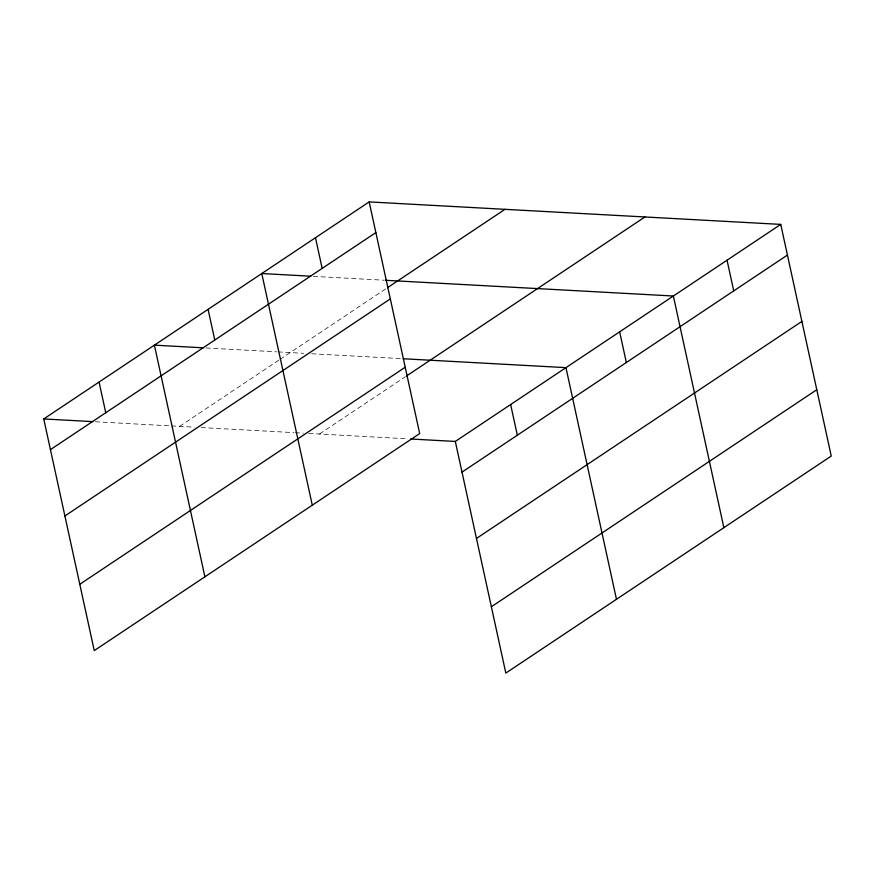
<?xml version="1.0" encoding="UTF-8"?>
<svg xmlns="http://www.w3.org/2000/svg" width="875" height="875" viewBox="0 0 875 875"><rect width="100%" height="100%" fill="white"/><g stroke="black" fill="none" stroke-linecap="round" stroke-linejoin="round"><path stroke-width="0.66" stroke-dasharray="4.38 3.28" d="M179.572 426.377L278.917 360.106M280.055 359.352L386.411 288.411M319.506 434.011L405.311 376.786M313.392 276.358L384.016 280.208M206.008 347.977L276.631 351.838M277.988 351.914L303.669 353.314M311.741 353.752L401.887 358.673M95.364 421.772L170.056 425.852M171.423 425.928L194.37 427.175M201.097 427.547L293.934 432.622M295.28 432.688L303.352 433.136M308.744 433.431L406.427 438.769"/><path stroke-width="1.31" d="M369.173 201.906L419.683 433.562L94.259 650.606L43.75 418.95L369.173 201.906L780.741 224.394L831.25 456.05L505.827 673.094L455.317 441.438L780.741 224.394M50.444 449.63L375.856 232.586M387.537 287.667L504.984 209.333M64.903 515.955L390.316 298.911M79.8 584.281L405.213 367.238M406.438 376.031L644.919 216.978M462.011 472.117L787.434 255.073M476.47 538.431L801.894 321.398M491.367 606.769L816.791 389.725M310.68 276.205L261.778 273.536L312.287 505.192M385.372 280.284L673.356 296.012L723.866 527.669M203.284 347.823L154.394 345.155L204.903 576.811M403.233 358.75L565.961 367.642L616.47 599.298M43.75 418.95L92.641 421.619M410.506 438.988L455.317 441.438M727.048 260.203L733.731 290.883M619.653 331.833L626.347 362.512M510.639 404.534L517.333 435.214M315.47 237.727L322.164 268.395M208.086 309.345L214.78 340.025M99.072 382.058L105.755 412.738"/></g></svg>
